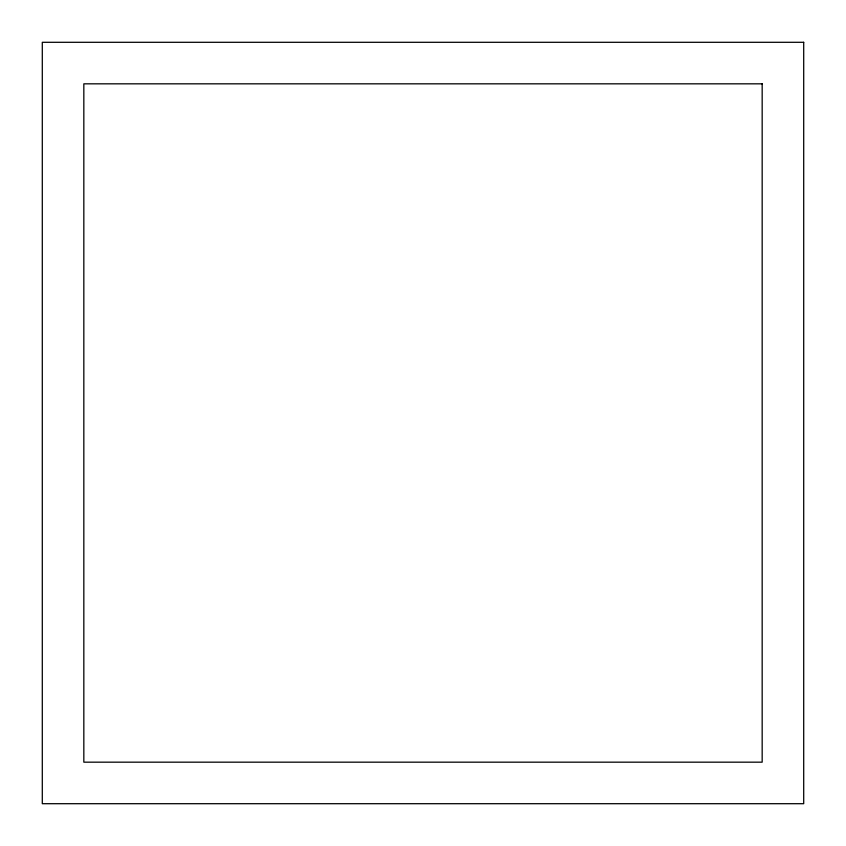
<?xml version="1.0" encoding="UTF-8"?>
<svg xmlns="http://www.w3.org/2000/svg" width="846" height="846" viewBox="0 0 846 846"><rect width="100%" height="100%" fill="white"/><g stroke="black" fill="none" stroke-linecap="round" stroke-linejoin="round"><path stroke-width="1.27" d="M803.7 42.3L42.3 42.3L42.3 803.7L803.7 803.7L803.7 42.3M762.172 83.828L83.828 83.828L83.828 762.172L762.172 762.172L762.172 83.828"/></g></svg>
